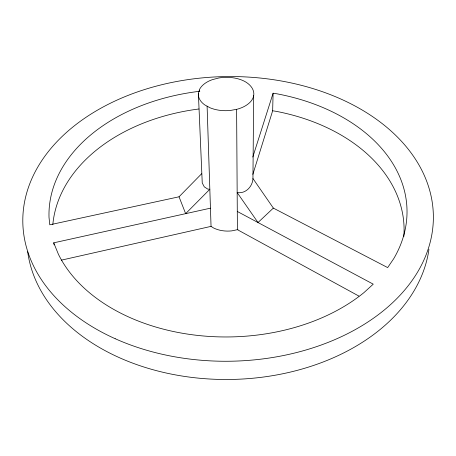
<?xml version="1.0" encoding="UTF-8"?>
<svg xmlns="http://www.w3.org/2000/svg" width="456" height="456" viewBox="0 0 456 456"><rect width="100%" height="100%" fill="white"/><g stroke="black" fill="none" stroke-linecap="round" stroke-linejoin="round"><path stroke-width="0.68" d="M252.806 157.024L273.104 93.206L277.14 93.845A179.043 123.724 -0.9 0 1 393.705 258.706L387.668 267.592L273.355 208.101L257.993 222.528L237.16 192.546C245.556 194.034 252.595 186.612 252.943 178.547L253.656 95.703M252.863 174.357L272.654 110.774L273.104 93.206M198.377 93.286L199.66 89.176A27.799 16.69 -0.9 0 1 212.393 79.64L218.698 78.01A27.799 16.69 -0.9 0 1 244.319 81.214C249.785 83.995 254.972 89.473 253.65 96.079A27.799 16.69 -0.9 0 1 237.228 109.201L230.388 110.46A27.799 16.69 -0.9 0 1 210.056 107.793L204.841 104.965A27.799 16.69 -0.9 0 1 198.377 93.286L202.242 182.941L204.282 186.846L207.771 189.097L209.834 189.28L185.649 213.653L179.037 196.792L201.666 173.719M61.406 260.142L211.048 226.375L213.693 228.046A24.863 17.374 -0.9 0 0 231.847 230.861L237.952 229.567M54.116 244.855L53.728 242.826L210.45 208.17M179.037 196.792L49.784 224.808L49.014 217.392A179.043 123.724 -0.9 0 1 199.808 91.268M272.654 110.774L276.621 111.418A175.822 124.112 -0.9 0 1 403.828 236.521M237.285 211.453L373.247 284.162L363.905 292.649A179.043 123.724 -0.9 0 1 193.982 334.983A179.043 123.724 -0.9 0 1 58.425 254.3L53.728 242.826M358.895 296.081L237.405 229.681L236.613 109.315M252.943 178.547L273.355 208.101M199.357 90.151L199.409 91.559M207.104 106.191L211.048 226.375M428.936 249.409A201.586 142.756 -0.9 0 1 227.795 379.489A201.586 142.756 -0.9 0 1 27.685 251.746M52.816 224.683A175.822 124.112 -0.9 0 1 198.981 108.978M115.174 338.711A205.303 142.346 -0.9 0 0 433.018 225.595A205.303 142.346 -0.9 0 0 136.065 92.403A205.303 142.346 -0.9 0 0 115.174 338.711"/></g></svg>
